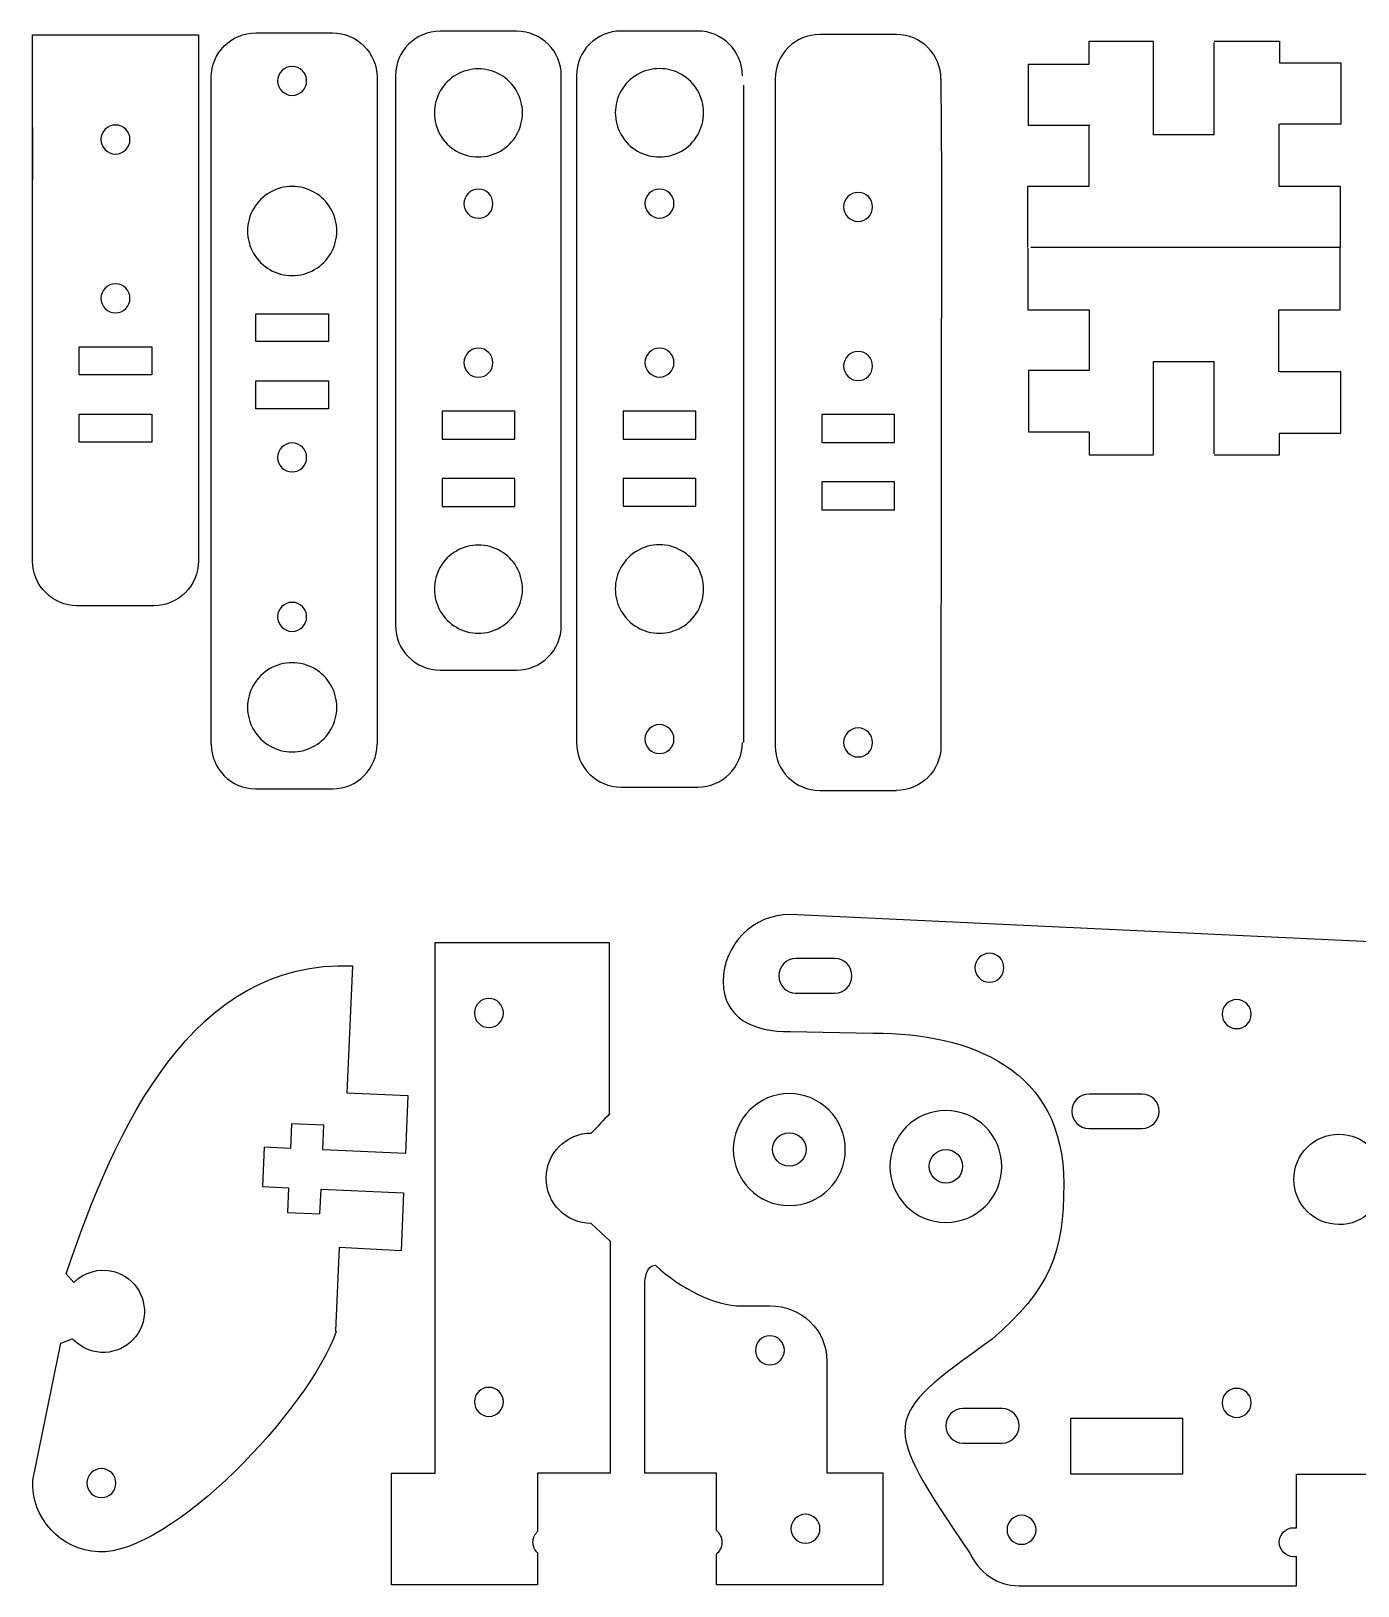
# Model space of a CAD drawing. Header units: inches. Extents: x 9 to 539, y -641 to -10.
# Drawn here: x 10 to 129, y -149.7 to -10.3 of the extents above; entities that cross this region are included whole.
import ezdxf

# ---------------------------------------------------------------- set-up
doc = ezdxf.new("R2010")
doc.units = ezdxf.units.IN
doc.header["$MEASUREMENT"] = 0
doc.layers.add('Layer 2', color=7, linetype='Continuous')

# ---------------------------------------------------------------- blocks, each defined once
blk = doc.blocks.new('block 4')
at = {"layer": 'Layer 2', "color": 250, "lineweight": 25, "true_color": 0x231f20}
for points in [[(60.24, -117.18), (61.94, -118.77), (61.94, -139.55), (55.43, -139.55), (55.43, -144.78)], [(65.04, -122.53), (65.04, -122.44)], [(103.23, -134.63), (113.24, -134.63), (113.24, -139.64), (103.23, -139.64), (103.23, -134.63)], [(42.33, -149.56), (42.33, -149.56)]]:
    blk.add_lwpolyline(points, dxfattribs=at)
for points, knots in [([(167, -144.63), (167, -147.4), (164.76, -149.65), (161.99, -149.65), (161.99, -149.65), (161.95, -149.66), (161.95, -149.66), (161.95, -149.66), (137.48, -149.66), (137.48, -149.66), (137.48, -149.66), (137.48, -147.02), (137.48, -147.02), (137.56, -147.04), (137.63, -147.04), (137.72, -147.04), (138.43, -147.04), (139.01, -146.46), (139.01, -145.74), (139.01, -145.02), (138.43, -144.44), (137.72, -144.44), (137.63, -144.44), (137.56, -144.45), (137.48, -144.46), (137.48, -144.46), (137.48, -139.65), (137.48, -139.65), (137.48, -139.65), (123.47, -139.65), (123.47, -139.65), (123.47, -139.65), (123.47, -144.46), (123.47, -144.46), (123.39, -144.45), (123.31, -144.44), (123.22, -144.44), (122.5, -144.44), (121.92, -145.02), (121.92, -145.74), (121.92, -146.46), (122.5, -147.04), (123.22, -147.04), (123.31, -147.04), (123.39, -147.04), (123.47, -147.02), (123.47, -147.02), (123.47, -149.66), (123.47, -149.66), (123.47, -149.66), (98.91, -149.66), (98.91, -149.66), (97, -149.66), (95.33, -148.97), (94.17, -146.71), (86.11, -134.76), (86.11, -134.76), (96.17, -127.55), (101.37, -123.03), (102.6, -119.79), (102.6, -113.62), (102.6, -103.31), (94.22, -100.11), (85.59, -100.11), (85.59, -100.11), (85.49, -100.11), (85.49, -100.11), (85.49, -100.11), (78.08, -99.98), (78.08, -99.98), (74.76, -99.98), (72.07, -98.79), (72.07, -95.48), (72.07, -92.16), (74.76, -89.47), (78.08, -89.47), (78.08, -89.47), (133.93, -92.1), (133.93, -92.1), (133.93, -101.53), (134.35, -103.48), (130.06, -110.28), (129.34, -109.59), (128.36, -109.17), (127.27, -109.17), (125.03, -109.17), (123.22, -110.98), (123.22, -113.22), (123.22, -115.46), (125.03, -117.27), (127.27, -117.27), (128.36, -117.27), (129.34, -116.85), (130.06, -116.16), (130.15, -119.58), (136.35, -124.65), (140.78, -124.65), (140.78, -124.65), (143.29, -124.65), (143.29, -124.65), (146.11, -124.65), (148.39, -126.81), (148.39, -129.63), (148.39, -129.63), (148.39, -139.62), (148.39, -139.62), (148.39, -139.62), (162.29, -139.62), (162.29, -139.62), (164.92, -139.78), (167, -141.96), (167, -144.63)], [0, 0, 0, 0, 1, 1, 1, 2, 2, 2, 3, 3, 3, 4, 4, 4, 5, 5, 5, 6, 6, 6, 7, 7, 7, 8, 8, 8, 9, 9, 9, 10, 10, 10, 11, 11, 11, 12, 12, 12, 13, 13, 13, 14, 14, 14, 15, 15, 15, 16, 16, 16, 17, 17, 17, 18, 18, 18, 19, 19, 19, 20, 20, 20, 21, 21, 21, 22, 22, 22, 23, 23, 23, 24, 24, 24, 25, 25, 25, 26, 26, 26, 27, 27, 27, 28, 28, 28, 29, 29, 29, 30, 30, 30, 31, 31, 31, 32, 32, 32, 33, 33, 33, 34, 34, 34, 35, 35, 35, 36, 36, 36, 37, 37, 37, 37]), ([(55.43, -146.7), (55.43, -146.7), (55.43, -149.56), (55.43, -149.56), (55.43, -149.56), (42.32, -149.56), (42.32, -149.56), (42.32, -149.56), (42.32, -139.54), (42.32, -139.54), (42.32, -139.54), (46.23, -139.54), (46.23, -139.54), (46.23, -139.54), (46.23, -92), (46.23, -92), (46.23, -92), (61.84, -92), (61.84, -92), (61.84, -92), (61.84, -107.37), (61.84, -107.37), (61.35, -107.9), (60.82, -108.47), (60.24, -109.07)], [0, 0, 0, 0, 1, 1, 1, 2, 2, 2, 3, 3, 3, 4, 4, 4, 5, 5, 5, 6, 6, 6, 7, 7, 7, 8, 8, 8, 8]), ([(97.23, -94.25), (97.23, -94.96), (96.65, -95.55), (95.93, -95.55), (95.21, -95.55), (94.63, -94.96), (94.63, -94.25), (94.63, -93.53), (95.21, -92.95), (95.93, -92.95), (96.65, -92.95), (97.23, -93.53), (97.23, -94.25)], [0, 0, 0, 0, 1, 1, 1, 2, 2, 2, 3, 3, 3, 4, 4, 4, 4]), ([(13.86, -122.46), (13.86, -122.46), (13.15, -121.69), (13.15, -121.69), (17.61, -108.55), (24.44, -93.46), (38.83, -94.09), (38.83, -94.09), (38.32, -105.45), (38.32, -105.45), (38.32, -105.45), (43.79, -105.69), (43.79, -105.69), (43.79, -105.69), (43.57, -110.89), (43.57, -110.89), (43.57, -110.89), (36.16, -110.57), (36.16, -110.57), (36.16, -110.57), (36.26, -108.35), (36.26, -108.35), (36.26, -108.35), (33.35, -108.23), (33.35, -108.23), (33.35, -108.23), (33.26, -110.44), (33.26, -110.44), (33.26, -110.44), (30.92, -110.34), (30.92, -110.34), (30.92, -110.34), (30.76, -113.87), (30.76, -113.87), (30.76, -113.87), (33.1, -113.98), (33.1, -113.98), (33.1, -113.98), (33, -116.19), (33, -116.19), (33, -116.19), (35.91, -116.32), (35.91, -116.32), (35.91, -116.32), (36.01, -114.1), (36.01, -114.1), (36.01, -114.1), (43.41, -114.43), (43.41, -114.43), (43.41, -114.43), (43.18, -119.63), (43.18, -119.63), (43.18, -119.63), (37.64, -119.32), (37.64, -119.32), (37.64, -119.32), (37.3, -126.79), (37.3, -126.79), (37.3, -126.79), (37.37, -126.85), (37.37, -126.85), (34.94, -133.79), (22.55, -146.89), (16.06, -146.6), (12.65, -146.45), (10.01, -143.57), (10.16, -140.17), (10.16, -140.17), (12.69, -127.89), (12.69, -127.89), (12.69, -127.89), (13.73, -127.5), (13.73, -127.5)], [0, 0, 0, 0, 1, 1, 1, 2, 2, 2, 3, 3, 3, 4, 4, 4, 5, 5, 5, 6, 6, 6, 7, 7, 7, 8, 8, 8, 9, 9, 9, 10, 10, 10, 11, 11, 11, 12, 12, 12, 13, 13, 13, 14, 14, 14, 15, 15, 15, 16, 16, 16, 17, 17, 17, 18, 18, 18, 19, 19, 19, 20, 20, 20, 21, 21, 21, 22, 22, 22, 23, 23, 23, 24, 24, 24, 24]), ([(77.05, -94.98), (77.05, -94.12), (77.73, -93.43), (78.58, -93.43), (78.58, -93.43), (82.08, -93.43), (82.08, -93.43), (82.92, -93.43), (83.61, -94.12), (83.61, -94.98), (83.61, -95.83), (82.92, -96.52), (82.08, -96.52), (82.08, -96.52), (78.58, -96.52), (78.58, -96.52), (77.73, -96.52), (77.05, -95.83), (77.05, -94.98)], [0, 0, 0, 0, 1, 1, 1, 2, 2, 2, 3, 3, 3, 4, 4, 4, 5, 5, 5, 6, 6, 6, 6]), ([(52.36, -98.31), (52.36, -99.03), (51.78, -99.61), (51.06, -99.61), (50.35, -99.61), (49.76, -99.03), (49.76, -98.31), (49.76, -97.59), (50.35, -97.01), (51.06, -97.01), (51.78, -97.01), (52.36, -97.59), (52.36, -98.31)], [0, 0, 0, 0, 1, 1, 1, 2, 2, 2, 3, 3, 3, 4, 4, 4, 4]), ([(119.4, -98.41), (119.4, -99.13), (118.82, -99.71), (118.1, -99.71), (117.38, -99.71), (116.8, -99.13), (116.8, -98.41), (116.8, -97.69), (117.38, -97.11), (118.1, -97.11), (118.82, -97.11), (119.4, -97.69), (119.4, -98.41)], [0, 0, 0, 0, 1, 1, 1, 2, 2, 2, 3, 3, 3, 4, 4, 4, 4]), ([(72.97, -110.55), (72.97, -107.78), (75.22, -105.53), (77.99, -105.53), (80.76, -105.53), (83.01, -107.78), (83.01, -110.55), (83.01, -113.32), (80.76, -115.57), (77.99, -115.57), (75.22, -115.57), (72.97, -113.32), (72.97, -110.55)], [0, 0, 0, 0, 1, 1, 1, 2, 2, 2, 3, 3, 3, 4, 4, 4, 4]), ([(103.32, -107.11), (103.32, -106.26), (104.01, -105.57), (104.86, -105.57), (104.86, -105.57), (109.6, -105.57), (109.6, -105.57), (110.45, -105.57), (111.14, -106.26), (111.14, -107.11), (111.14, -107.96), (110.45, -108.65), (109.6, -108.65), (109.6, -108.65), (104.86, -108.65), (104.86, -108.65), (104.01, -108.65), (103.32, -107.96), (103.32, -107.11)], [0, 0, 0, 0, 1, 1, 1, 2, 2, 2, 3, 3, 3, 4, 4, 4, 5, 5, 5, 6, 6, 6, 6]), ([(87.01, -112.06), (87.01, -109.29), (89.26, -107.05), (92.03, -107.05), (94.8, -107.05), (97.04, -109.29), (97.04, -112.06), (97.04, -114.83), (94.8, -117.08), (92.03, -117.08), (89.26, -117.08), (87.01, -114.83), (87.01, -112.06)], [0, 0, 0, 0, 1, 1, 1, 2, 2, 2, 3, 3, 3, 4, 4, 4, 4]), ([(61.84, -107.44), (61.84, -107.44), (61.84, -107.37), (61.84, -107.37), (61.86, -107.35), (61.88, -107.33), (61.9, -107.31), (61.9, -107.31), (61.84, -107.44), (61.84, -107.44)], [0, 0, 0, 0, 1, 1, 1, 2, 2, 2, 3, 3, 3, 3]), ([(60.24, -117.18), (58, -117.18), (56.19, -115.36), (56.19, -113.12), (56.19, -110.88), (58, -109.07), (60.24, -109.07)], [0, 0, 0, 0, 1, 1, 1, 2, 2, 2, 2]), ([(77.99, -112.04), (78.82, -112.04), (79.49, -111.37), (79.49, -110.54), (79.49, -109.71), (78.82, -109.04), (77.99, -109.04), (77.16, -109.04), (76.49, -109.71), (76.49, -110.54), (76.49, -111.37), (77.16, -112.04), (77.99, -112.04)], [0, 0, 0, 0, 1, 1, 1, 2, 2, 2, 3, 3, 3, 4, 4, 4, 4]), ([(92.03, -113.55), (92.86, -113.55), (93.53, -112.88), (93.53, -112.05), (93.53, -111.22), (92.86, -110.55), (92.03, -110.55), (91.2, -110.55), (90.53, -111.22), (90.53, -112.05), (90.53, -112.88), (91.2, -113.55), (92.03, -113.55)], [0, 0, 0, 0, 1, 1, 1, 2, 2, 2, 3, 3, 3, 4, 4, 4, 4]), ([(13.86, -122.46), (14.75, -121.55), (16.1, -121.13), (17.43, -121.49), (19.39, -122), (20.57, -124.02), (20.05, -125.99), (19.53, -127.96), (17.51, -129.13), (15.54, -128.61), (14.81, -128.42), (14.19, -128.02), (13.73, -127.5)], [0, 0, 0, 0, 1, 1, 1, 2, 2, 2, 3, 3, 3, 4, 4, 4, 4]), ([(71.45, -144.69), (71.45, -144.69), (71.45, -139.56), (71.45, -139.56), (71.45, -139.56), (65.04, -139.56), (65.04, -139.56), (65.04, -139.56), (65.04, -122.53), (65.04, -122.53), (65.04, -122.28), (65.16, -120.91), (65.96, -120.91), (65.96, -120.91), (66.01, -120.95), (66.01, -120.95), (68.21, -122.96), (71.26, -124.56), (73.74, -124.56), (73.74, -124.56), (76.25, -124.56), (76.25, -124.56), (79.07, -124.56), (81.36, -126.71), (81.36, -129.53), (81.36, -129.53), (81.36, -139.53), (81.36, -139.53), (81.36, -139.53), (86.37, -139.53), (86.37, -139.53), (86.37, -139.53), (86.37, -149.56), (86.37, -149.56), (86.37, -149.56), (71.45, -149.56), (71.45, -149.56), (71.45, -149.56), (71.45, -146.79), (71.45, -146.79)], [0, 0, 0, 0, 1, 1, 1, 2, 2, 2, 3, 3, 3, 4, 4, 4, 5, 5, 5, 6, 6, 6, 7, 7, 7, 8, 8, 8, 9, 9, 9, 10, 10, 10, 11, 11, 11, 12, 12, 12, 13, 13, 13, 13]), ([(77.55, -128.54), (77.55, -129.26), (76.97, -129.84), (76.25, -129.84), (75.53, -129.84), (74.95, -129.26), (74.95, -128.54), (74.95, -127.82), (75.53, -127.24), (76.25, -127.24), (76.97, -127.24), (77.55, -127.82), (77.55, -128.54)], [0, 0, 0, 0, 1, 1, 1, 2, 2, 2, 3, 3, 3, 4, 4, 4, 4]), ([(52.36, -133.16), (52.36, -133.87), (51.78, -134.46), (51.06, -134.46), (50.35, -134.46), (49.76, -133.87), (49.76, -133.16), (49.76, -132.44), (50.35, -131.86), (51.06, -131.86), (51.78, -131.86), (52.36, -132.44), (52.36, -133.16)], [0, 0, 0, 0, 1, 1, 1, 2, 2, 2, 3, 3, 3, 4, 4, 4, 4]), ([(119.4, -133.25), (119.4, -133.97), (118.82, -134.55), (118.1, -134.55), (117.38, -134.55), (116.8, -133.97), (116.8, -133.25), (116.8, -132.53), (117.38, -131.95), (118.1, -131.95), (118.82, -131.95), (119.4, -132.53), (119.4, -133.25)], [0, 0, 0, 0, 1, 1, 1, 2, 2, 2, 3, 3, 3, 4, 4, 4, 4]), ([(92.03, -135.31), (92.03, -134.45), (92.72, -133.77), (93.56, -133.77), (93.56, -133.77), (97.06, -133.77), (97.06, -133.77), (97.9, -133.77), (98.59, -134.45), (98.59, -135.31), (98.59, -136.16), (97.9, -136.85), (97.06, -136.85), (97.06, -136.85), (93.56, -136.85), (93.56, -136.85), (92.72, -136.85), (92.03, -136.16), (92.03, -135.31)], [0, 0, 0, 0, 1, 1, 1, 2, 2, 2, 3, 3, 3, 4, 4, 4, 5, 5, 5, 6, 6, 6, 6]), ([(17.62, -140.44), (17.62, -141.16), (17.04, -141.74), (16.32, -141.74), (15.6, -141.74), (15.02, -141.16), (15.02, -140.44), (15.02, -139.72), (15.6, -139.14), (16.32, -139.14), (17.04, -139.14), (17.62, -139.72), (17.62, -140.44)], [0, 0, 0, 0, 1, 1, 1, 2, 2, 2, 3, 3, 3, 4, 4, 4, 4]), ([(80.74, -144.53), (80.74, -145.25), (80.16, -145.83), (79.44, -145.83), (78.72, -145.83), (78.14, -145.25), (78.14, -144.53), (78.14, -143.82), (78.72, -143.23), (79.44, -143.23), (80.16, -143.23), (80.74, -143.82), (80.74, -144.53)], [0, 0, 0, 0, 1, 1, 1, 2, 2, 2, 3, 3, 3, 4, 4, 4, 4]), ([(100.11, -144.63), (100.11, -145.35), (99.53, -145.93), (98.81, -145.93), (98.09, -145.93), (97.51, -145.35), (97.51, -144.63), (97.51, -143.91), (98.09, -143.33), (98.81, -143.33), (99.53, -143.33), (100.11, -143.91), (100.11, -144.63)], [0, 0, 0, 0, 1, 1, 1, 2, 2, 2, 3, 3, 3, 4, 4, 4, 4]), ([(55.43, -146.7), (55.17, -146.47), (55.01, -146.12), (55.01, -145.74), (55.01, -145.36), (55.17, -145.02), (55.43, -144.78)], [0, 0, 0, 0, 1, 1, 1, 2, 2, 2, 2]), ([(71.45, -146.79), (71.77, -146.56), (71.98, -146.18), (71.98, -145.74), (71.98, -145.31), (71.77, -144.93), (71.45, -144.69)], [0, 0, 0, 0, 1, 1, 1, 2, 2, 2, 2])]:
    blk.add_open_spline(points, degree=3, knots=knots, dxfattribs=at)
blk = doc.blocks.new('block 7')
at = {"layer": 'Layer 2', "color": 250, "lineweight": 25, "true_color": 0x231f20}
for points in [[(87.41, -44.67), (80.91, -44.67)], [(80.91, -44.67), (80.91, -47.17)], [(87.41, -47.17), (87.41, -44.67)], [(80.91, -47.17), (87.41, -47.17)], [(87.41, -50.7), (80.91, -50.7)], [(80.91, -50.7), (80.91, -53.2)], [(87.41, -53.2), (87.41, -50.7)], [(80.91, -53.2), (87.41, -53.2)], [(80.72, -78.36), (87.59, -78.36)]]:
    blk.add_lwpolyline(points, dxfattribs=at)
for points, knots in [([(91.59, -14.6), (91.59, -12.39), (89.8, -10.6), (87.59, -10.6), (87.59, -10.6), (80.72, -10.6), (80.72, -10.6), (78.51, -10.6), (76.72, -12.39), (76.72, -14.6)], [0, 0, 0, 0, 1, 1, 1, 2, 2, 2, 3, 3, 3, 3]), ([(76.72, -14.6), (76.72, -14.6), (76.72, -38.04), (76.72, -38.04), (76.72, -38.04), (76.72, -74.36), (76.72, -74.36), (76.72, -76.57), (78.51, -78.36), (80.72, -78.36)], [0, 0, 0, 0, 1, 1, 1, 2, 2, 2, 3, 3, 3, 3]), ([(91.59, -14.6), (91.59, -14.6), (91.63, -23.25), (91.63, -23.25), (91.63, -23.25), (91.59, -74.36), (91.59, -74.36), (91.59, -76.57), (89.8, -78.36), (87.59, -78.36)], [0, 0, 0, 0, 1, 1, 1, 2, 2, 2, 3, 3, 3, 3]), ([(84.16, -24.76), (84.88, -24.76), (85.46, -25.34), (85.46, -26.06), (85.46, -26.78), (84.88, -27.36), (84.16, -27.36), (83.44, -27.36), (82.86, -26.78), (82.86, -26.06), (82.86, -25.34), (83.44, -24.76), (84.16, -24.76)], [0, 0, 0, 0, 1, 1, 1, 2, 2, 2, 3, 3, 3, 4, 4, 4, 4]), ([(84.16, -39.02), (84.88, -39.02), (85.46, -39.6), (85.46, -40.32), (85.46, -41.03), (84.88, -41.62), (84.16, -41.62), (83.44, -41.62), (82.86, -41.03), (82.86, -40.32), (82.86, -39.6), (83.44, -39.02), (84.16, -39.02)], [0, 0, 0, 0, 1, 1, 1, 2, 2, 2, 3, 3, 3, 4, 4, 4, 4]), ([(84.16, -72.76), (84.87, -72.76), (85.46, -73.34), (85.46, -74.06), (85.46, -74.78), (84.87, -75.36), (84.16, -75.36), (83.44, -75.36), (82.86, -74.78), (82.86, -74.06), (82.86, -73.34), (83.44, -72.76), (84.16, -72.76)], [0, 0, 0, 0, 1, 1, 1, 2, 2, 2, 3, 3, 3, 4, 4, 4, 4])]:
    blk.add_open_spline(points, degree=3, knots=knots, dxfattribs=at)
blk = doc.blocks.new('block 42')
at = {"layer": 'Layer 2', "color": 250, "lineweight": 25, "true_color": 0x231f20}
for points in [[(10.13, -18.95), (10.12, -28.42), (10.12, -29.42), (10.12, -36)], [(10.15, -57.8), (10.15, -27.74)], [(10.12, -36), (10.12, -36.09)], [(10.12, -36.09), (10.12, -47.09)], [(14.33, -38.61), (20.83, -38.61)], [(14.33, -41.11), (14.33, -38.61)], [(20.83, -38.61), (20.83, -41.11)], [(20.83, -41.11), (14.33, -41.11)], [(14.33, -44.64), (20.83, -44.64)], [(14.33, -47.14), (14.33, -44.64)], [(20.83, -44.64), (20.83, -47.14)], [(20.83, -47.14), (14.33, -47.14)], [(21.02, -61.8), (14.15, -61.8)]]:
    blk.add_lwpolyline(points, dxfattribs=at)
for points, knots in [([(10.15, -27.74), (10.15, -27.74), (10.15, -10.64), (10.15, -10.64), (10.15, -10.64), (25.02, -10.64), (25.02, -10.64), (25.02, -10.64), (25.02, -53.6), (25.02, -53.6), (25.02, -53.6), (25.02, -57.8), (25.02, -57.8), (25.02, -60.01), (23.23, -61.8), (21.02, -61.8)], [0, 0, 0, 0, 1, 1, 1, 2, 2, 2, 3, 3, 3, 4, 4, 4, 5, 5, 5, 5]), ([(17.58, -18.72), (18.3, -18.72), (18.88, -19.3), (18.88, -20.02), (18.88, -20.73), (18.3, -21.32), (17.58, -21.32), (16.86, -21.32), (16.28, -20.73), (16.28, -20.02), (16.28, -19.3), (16.86, -18.72), (17.58, -18.72)], [0, 0, 0, 0, 1, 1, 1, 2, 2, 2, 3, 3, 3, 4, 4, 4, 4]), ([(17.58, -32.95), (18.3, -32.95), (18.88, -33.54), (18.88, -34.25), (18.88, -34.97), (18.3, -35.55), (17.58, -35.55), (16.86, -35.55), (16.28, -34.97), (16.28, -34.25), (16.28, -33.54), (16.86, -32.95), (17.58, -32.95)], [0, 0, 0, 0, 1, 1, 1, 2, 2, 2, 3, 3, 3, 4, 4, 4, 4])]:
    blk.add_open_spline(points, degree=3, knots=knots, dxfattribs=at)
blk.add_open_spline([(14.15, -61.8), (11.94, -61.8), (10.15, -60.01), (10.15, -57.8)], degree=3, dxfattribs=at)
blk = doc.blocks.new('block 43')
at = {"layer": 'Layer 2', "color": 250, "lineweight": 25, "true_color": 0x231f20}
for points in [[(30.17, -38.13), (30.17, -35.63)], [(30.17, -35.63), (36.67, -35.63)], [(36.67, -35.63), (36.67, -38.13)], [(36.67, -38.13), (30.17, -38.13)], [(30.17, -44.16), (30.17, -41.66)], [(30.17, -41.66), (36.67, -41.66)], [(36.67, -41.66), (36.67, -44.16)], [(36.67, -44.16), (30.17, -44.16)], [(30.16, -78.22), (37.03, -78.22)]]:
    blk.add_lwpolyline(points, dxfattribs=at)
for points, knots in [([(26.16, -74.22), (26.16, -74.22), (26.16, -53.3), (26.16, -53.3), (26.16, -53.3), (26.16, -14.46), (26.16, -14.46), (26.16, -12.25), (27.95, -10.46), (30.16, -10.46), (30.16, -10.46), (37.03, -10.46), (37.03, -10.46), (39.24, -10.46), (41.03, -12.25), (41.03, -14.46), (41.03, -14.46), (41.03, -74.22), (41.03, -74.22)], [0, 0, 0, 0, 1, 1, 1, 2, 2, 2, 3, 3, 3, 4, 4, 4, 5, 5, 5, 6, 6, 6, 6]), ([(33.42, -13.47), (34.14, -13.47), (34.72, -14.05), (34.72, -14.77), (34.72, -15.49), (34.14, -16.07), (33.42, -16.07), (32.7, -16.07), (32.12, -15.49), (32.12, -14.77), (32.12, -14.05), (32.7, -13.47), (33.42, -13.47)], [0, 0, 0, 0, 1, 1, 1, 2, 2, 2, 3, 3, 3, 4, 4, 4, 4]), ([(33.42, -47.21), (34.14, -47.21), (34.72, -47.79), (34.72, -48.51), (34.72, -49.23), (34.14, -49.81), (33.42, -49.81), (32.7, -49.81), (32.12, -49.23), (32.12, -48.51), (32.12, -47.79), (32.7, -47.21), (33.42, -47.21)], [0, 0, 0, 0, 1, 1, 1, 2, 2, 2, 3, 3, 3, 4, 4, 4, 4]), ([(33.42, -61.5), (34.14, -61.5), (34.72, -62.08), (34.72, -62.8), (34.72, -63.51), (34.14, -64.1), (33.42, -64.1), (32.7, -64.1), (32.12, -63.51), (32.12, -62.8), (32.12, -62.08), (32.7, -61.5), (33.42, -61.5)], [0, 0, 0, 0, 1, 1, 1, 2, 2, 2, 3, 3, 3, 4, 4, 4, 4])]:
    blk.add_open_spline(points, degree=3, knots=knots, dxfattribs=at)
for points in [[(31.42, -24.76), (30.82, -25.1), (30.31, -25.61), (29.96, -26.22)], [(33.42, -24.22), (32.72, -24.22), (32.03, -24.41), (31.42, -24.76)], [(35.42, -24.76), (34.82, -24.41), (34.12, -24.22), (33.42, -24.22)], [(36.88, -26.22), (36.54, -25.61), (36.03, -25.1), (35.42, -24.76)], [(29.96, -26.22), (29.61, -26.82), (29.42, -27.52), (29.42, -28.22)], [(37.42, -28.22), (37.42, -27.52), (37.23, -26.82), (36.88, -26.22)], [(29.42, -28.22), (29.42, -28.92), (29.61, -29.62), (29.96, -30.22)], [(36.88, -30.22), (37.23, -29.62), (37.42, -28.92), (37.42, -28.22)], [(29.96, -30.22), (30.31, -30.82), (30.82, -31.34), (31.42, -31.68)], [(35.42, -31.68), (36.03, -31.34), (36.54, -30.82), (36.88, -30.22)], [(31.42, -31.68), (32.03, -32.03), (32.72, -32.22), (33.42, -32.22)], [(33.42, -32.22), (34.12, -32.22), (34.82, -32.03), (35.42, -31.68)], [(31.42, -67.44), (30.82, -67.79), (30.31, -68.3), (29.96, -68.91)], [(33.42, -66.91), (32.72, -66.91), (32.03, -67.09), (31.42, -67.44)], [(35.42, -67.44), (34.82, -67.09), (34.12, -66.91), (33.42, -66.91)], [(36.88, -68.91), (36.54, -68.3), (36.03, -67.79), (35.42, -67.44)], [(29.96, -68.91), (29.61, -69.51), (29.42, -70.21), (29.42, -70.91)], [(37.42, -70.91), (37.42, -70.21), (37.23, -69.51), (36.88, -68.91)], [(29.42, -70.91), (29.42, -71.6), (29.61, -72.3), (29.96, -72.91)], [(36.88, -72.91), (37.23, -72.3), (37.42, -71.61), (37.42, -70.91)], [(29.96, -72.91), (30.31, -73.51), (30.82, -74.02), (31.42, -74.37)], [(35.42, -74.37), (36.03, -74.02), (36.54, -73.51), (36.88, -72.91)], [(26.16, -74.22), (26.16, -76.43), (27.95, -78.22), (30.16, -78.22)], [(31.42, -74.37), (32.03, -74.72), (32.72, -74.91), (33.42, -74.91)], [(33.42, -74.91), (34.12, -74.91), (34.82, -74.72), (35.42, -74.37)], [(37.03, -78.22), (39.24, -78.22), (41.03, -76.43), (41.03, -74.22)]]:
    blk.add_open_spline(points, degree=3, dxfattribs=at)
blk = doc.blocks.new('block 44')
at = {"layer": 'Layer 2', "color": 250, "lineweight": 25, "true_color": 0x231f20}
for points in [[(53.37, -44.38), (46.87, -44.38)], [(46.87, -44.38), (46.87, -46.88)], [(53.37, -46.88), (53.37, -44.38)], [(46.87, -46.88), (53.37, -46.88)], [(53.37, -50.41), (46.87, -50.41)], [(46.87, -50.41), (46.87, -52.9)], [(53.37, -52.9), (53.37, -50.41)], [(46.87, -52.9), (53.37, -52.9)], [(46.68, -67.57), (53.55, -67.57)]]:
    blk.add_lwpolyline(points, dxfattribs=at)
for points, knots in [([(53.55, -67.57), (55.76, -67.57), (57.55, -65.78), (57.55, -63.57), (57.55, -63.57), (57.55, -14.31), (57.55, -14.31), (57.55, -12.1), (55.76, -10.31), (53.55, -10.31), (53.55, -10.31), (46.68, -10.31), (46.68, -10.31), (44.47, -10.31), (42.68, -12.1), (42.68, -14.31), (42.68, -14.31), (42.68, -63.57), (42.68, -63.57), (42.68, -65.78), (44.47, -67.57), (46.68, -67.57)], [0, 0, 0, 0, 1, 1, 1, 2, 2, 2, 3, 3, 3, 4, 4, 4, 5, 5, 5, 6, 6, 6, 7, 7, 7, 7]), ([(50.12, -24.47), (50.84, -24.47), (51.42, -25.05), (51.42, -25.77), (51.42, -26.49), (50.84, -27.07), (50.12, -27.07), (49.4, -27.07), (48.82, -26.49), (48.82, -25.77), (48.82, -25.05), (49.4, -24.47), (50.12, -24.47)], [0, 0, 0, 0, 1, 1, 1, 2, 2, 2, 3, 3, 3, 4, 4, 4, 4]), ([(50.12, -38.72), (50.83, -38.72), (51.42, -39.31), (51.42, -40.02), (51.42, -40.74), (50.83, -41.32), (50.12, -41.32), (49.4, -41.32), (48.82, -40.74), (48.82, -40.02), (48.82, -39.31), (49.4, -38.72), (50.12, -38.72)], [0, 0, 0, 0, 1, 1, 1, 2, 2, 2, 3, 3, 3, 4, 4, 4, 4])]:
    blk.add_open_spline(points, degree=3, knots=knots, dxfattribs=at)
for points in [[(50.12, -13.68), (49.43, -13.68), (48.74, -13.87), (48.14, -14.21)], [(52.09, -14.21), (51.5, -13.87), (50.81, -13.68), (50.12, -13.68)], [(48.14, -14.21), (47.55, -14.55), (47.04, -15.06), (46.7, -15.66)], [(53.54, -15.66), (53.2, -15.06), (52.69, -14.55), (52.09, -14.21)], [(46.7, -15.66), (46.35, -16.25), (46.17, -16.94), (46.17, -17.63)], [(54.07, -17.63), (54.07, -16.94), (53.88, -16.25), (53.54, -15.66)], [(46.17, -17.63), (46.17, -18.32), (46.35, -19.01), (46.7, -19.61)], [(53.54, -19.61), (53.88, -19.01), (54.07, -18.32), (54.07, -17.63)], [(46.7, -19.61), (47.04, -20.2), (47.55, -20.71), (48.14, -21.05)], [(52.09, -21.05), (52.69, -20.71), (53.2, -20.2), (53.54, -19.61)], [(48.14, -21.05), (48.74, -21.4), (49.43, -21.58), (50.12, -21.58)], [(50.12, -21.58), (50.81, -21.58), (51.5, -21.4), (52.09, -21.05)], [(48.14, -56.9), (47.55, -57.24), (47.04, -57.74), (46.7, -58.34)], [(50.12, -56.37), (49.43, -56.37), (48.74, -56.55), (48.14, -56.9)], [(52.09, -56.9), (51.5, -56.55), (50.81, -56.37), (50.12, -56.37)], [(53.54, -58.34), (53.2, -57.74), (52.69, -57.24), (52.09, -56.9)], [(46.7, -58.34), (46.35, -58.94), (46.17, -59.63), (46.17, -60.32)], [(54.07, -60.32), (54.07, -59.63), (53.88, -58.94), (53.54, -58.34)], [(46.17, -60.32), (46.17, -61.01), (46.35, -61.69), (46.7, -62.29)], [(53.54, -62.29), (53.88, -61.69), (54.07, -61.01), (54.07, -60.32)], [(46.7, -62.29), (47.04, -62.89), (47.55, -63.39), (48.14, -63.74)], [(52.09, -63.74), (52.69, -63.39), (53.2, -62.89), (53.54, -62.29)], [(48.14, -63.74), (48.74, -64.08), (49.43, -64.27), (50.12, -64.27)], [(50.12, -64.27), (50.81, -64.27), (51.5, -64.08), (52.09, -63.74)]]:
    blk.add_open_spline(points, degree=3, dxfattribs=at)
blk = doc.blocks.new('block 45')
at = {"layer": 'Layer 2', "color": 250, "lineweight": 25, "true_color": 0x231f20}
for points in [[(58.91, -14.3), (58.91, -74.06)], [(73.89, -15.16), (73.89, -18.82), (73.89, -37.38), (73.89, -74.06)], [(69.6, -44.37), (63.1, -44.37)], [(63.1, -44.37), (63.1, -46.87)], [(69.6, -46.87), (69.6, -44.37)], [(63.1, -46.87), (69.6, -46.87)], [(69.6, -50.39), (63.1, -50.39)], [(63.1, -50.39), (63.1, -52.89)], [(69.6, -52.89), (69.6, -50.39)], [(63.1, -52.89), (69.6, -52.89)], [(62.9, -78.06), (69.78, -78.06)]]:
    blk.add_lwpolyline(points, dxfattribs=at)
for points, knots in [([(73.78, -14.3), (73.78, -12.09), (71.99, -10.3), (69.78, -10.3), (69.78, -10.3), (62.9, -10.3), (62.9, -10.3), (60.7, -10.3), (58.91, -12.09), (58.91, -14.3)], [0, 0, 0, 0, 1, 1, 1, 2, 2, 2, 3, 3, 3, 3]), ([(66.35, -24.46), (67.06, -24.46), (67.65, -25.04), (67.65, -25.76), (67.65, -26.47), (67.06, -27.06), (66.35, -27.06), (65.63, -27.06), (65.05, -26.47), (65.05, -25.76), (65.05, -25.04), (65.63, -24.46), (66.35, -24.46)], [0, 0, 0, 0, 1, 1, 1, 2, 2, 2, 3, 3, 3, 4, 4, 4, 4]), ([(66.35, -38.71), (67.06, -38.71), (67.65, -39.3), (67.65, -40.01), (67.65, -40.73), (67.06, -41.31), (66.35, -41.31), (65.63, -41.31), (65.05, -40.73), (65.05, -40.01), (65.05, -39.3), (65.63, -38.71), (66.35, -38.71)], [0, 0, 0, 0, 1, 1, 1, 2, 2, 2, 3, 3, 3, 4, 4, 4, 4]), ([(66.35, -72.46), (67.06, -72.46), (67.65, -73.04), (67.65, -73.76), (67.65, -74.47), (67.06, -75.06), (66.35, -75.06), (65.63, -75.06), (65.05, -74.47), (65.05, -73.76), (65.05, -73.04), (65.63, -72.46), (66.35, -72.46)], [0, 0, 0, 0, 1, 1, 1, 2, 2, 2, 3, 3, 3, 4, 4, 4, 4])]:
    blk.add_open_spline(points, degree=3, knots=knots, dxfattribs=at)
for points in [[(66.35, -13.66), (65.66, -13.66), (64.96, -13.85), (64.37, -14.19)], [(68.33, -14.19), (67.73, -13.85), (67.04, -13.66), (66.35, -13.66)], [(64.37, -14.19), (63.77, -14.54), (63.26, -15.04), (62.92, -15.64)], [(69.78, -15.64), (69.43, -15.04), (68.93, -14.54), (68.33, -14.19)], [(62.92, -15.64), (62.57, -16.24), (62.39, -16.93), (62.39, -17.62)], [(70.31, -17.62), (70.31, -16.93), (70.12, -16.24), (69.78, -15.64)], [(62.39, -17.62), (62.39, -18.31), (62.57, -19), (62.92, -19.6)], [(69.78, -19.6), (70.12, -19), (70.31, -18.31), (70.31, -17.62)], [(62.92, -19.6), (63.26, -20.2), (63.77, -20.71), (64.37, -21.05)], [(68.33, -21.05), (68.93, -20.71), (69.43, -20.2), (69.78, -19.6)], [(64.37, -21.05), (64.96, -21.4), (65.66, -21.58), (66.35, -21.58)], [(66.35, -21.58), (67.04, -21.58), (67.73, -21.4), (68.33, -21.05)], [(64.37, -56.88), (63.77, -57.22), (63.26, -57.73), (62.92, -58.32)], [(66.35, -56.34), (65.65, -56.34), (64.96, -56.53), (64.37, -56.88)], [(68.33, -56.88), (67.73, -56.53), (67.04, -56.34), (66.35, -56.34)], [(69.78, -58.32), (69.43, -57.73), (68.93, -57.22), (68.33, -56.88)], [(62.92, -58.32), (62.57, -58.92), (62.38, -59.61), (62.39, -60.31)], [(70.31, -60.31), (70.31, -59.61), (70.12, -58.92), (69.78, -58.32)], [(62.39, -60.31), (62.38, -61), (62.57, -61.69), (62.92, -62.29)], [(69.78, -62.29), (70.12, -61.69), (70.31, -61), (70.31, -60.31)], [(62.92, -62.29), (63.26, -62.88), (63.77, -63.39), (64.37, -63.74)], [(68.33, -63.74), (68.93, -63.39), (69.43, -62.88), (69.78, -62.29)], [(64.37, -63.74), (64.96, -64.08), (65.65, -64.27), (66.35, -64.27)], [(66.35, -64.27), (67.04, -64.27), (67.73, -64.08), (68.33, -63.74)], [(58.91, -74.06), (58.91, -76.27), (60.7, -78.06), (62.9, -78.06)], [(69.78, -78.06), (71.99, -78.06), (73.78, -76.27), (73.78, -74.06)]]:
    blk.add_open_spline(points, degree=3, dxfattribs=at)
blk = doc.blocks.new('block 120')
at = {"layer": 'Layer 2', "color": 250, "lineweight": 25, "true_color": 0x231f20}
for points in [[(104.87, -13.26), (104.87, -11.19)], [(104.87, -11.19), (110.65, -11.19)], [(110.65, -19.59), (110.65, -11.26)], [(116.09, -11.19), (121.93, -11.19)], [(116.09, -19.59), (116.09, -11.31)], [(121.93, -11.19), (121.93, -13.15)], [(99.42, -18.76), (99.42, -13.26)], [(99.42, -13.26), (104.87, -13.26)], [(121.93, -13.15), (127.43, -13.15)], [(127.43, -13.15), (127.43, -18.65)], [(104.92, -18.76), (99.42, -18.76)], [(104.87, -24.2), (104.87, -18.76)], [(121.89, -18.65), (121.89, -24.21)], [(127.43, -18.65), (121.93, -18.65)], [(110.65, -19.58), (116.09, -19.58)], [(99.37, -29.71), (99.37, -24.2)], [(99.37, -24.2), (104.87, -24.2)], [(121.89, -24.21), (127.39, -24.21)], [(127.39, -24.21), (127.39, -29.71)], [(99.38, -29.77), (99.38, -35.28)], [(127.39, -29.71), (99.64, -29.71)], [(127.39, -35.27), (127.39, -29.77)], [(99.38, -35.28), (104.88, -35.28)], [(104.88, -35.28), (104.88, -40.72)], [(121.89, -40.84), (121.89, -35.27)], [(121.89, -35.27), (127.39, -35.27)], [(110.65, -48.22), (110.65, -39.9)], [(110.65, -39.9), (116.09, -39.9)], [(116.09, -48.18), (116.09, -39.9)], [(104.92, -40.72), (99.42, -40.72)], [(99.42, -40.72), (99.42, -46.22)], [(127.43, -40.84), (121.94, -40.84)], [(127.43, -46.34), (127.43, -40.84)], [(99.42, -46.22), (104.88, -46.22)], [(104.88, -46.22), (104.88, -48.29)], [(121.94, -48.29), (121.94, -46.34)], [(121.94, -46.34), (127.43, -46.34)], [(104.88, -48.29), (110.65, -48.29)], [(116.09, -48.29), (121.94, -48.29)]]:
    blk.add_lwpolyline(points, dxfattribs=at)

msp = doc.modelspace()

# ---------------------------------------------------------------- block references
at = {"layer": 'Layer 2'}
for name in ['block 42', 'block 43', 'block 44', 'block 45', 'block 7', 'block 120', 'block 4']:
    msp.add_blockref(name, (0, 0), dxfattribs=at)

doc.saveas('drawing.dxf')
